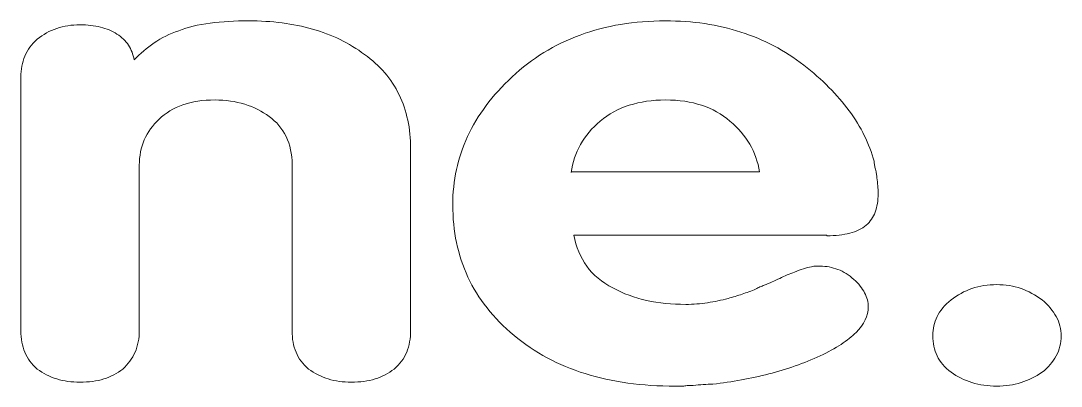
# Model space of a CAD drawing. Header units: millimetres. Extents: x -847 to 848, y -600 to 600.
# Drawn here: x 575.9 to 640.4, y -146.4 to -123.8 of the extents above; entities that cross this region are included whole.
import ezdxf

# ---------------------------------------------------------------- set-up
doc = ezdxf.new("R2010")
doc.units = ezdxf.units.MM
doc.header["$MEASUREMENT"] = 0

msp = doc.modelspace()

# ---------------------------------------------------------------- linework, layer by layer
at = {"color": 250, "lineweight": 5}
for points, knots in [([(575.8613, -142.9271), (575.8613, -142.9271), (575.8613, -127.2361), (575.8613, -127.2361), (575.8613, -127.2361), (575.8613, -126.773), (575.943, -126.3439), (576.1064, -125.9489), (576.1064, -125.9489), (576.2699, -125.5539), (576.5287, -125.2066), (576.8828, -124.9069), (576.8828, -124.9069), (577.237, -124.6073), (577.6388, -124.3825), (578.0883, -124.2327), (578.0883, -124.2327), (578.5377, -124.0829), (579.0213, -124.008), (579.5389, -124.008), (579.5389, -124.008), (580.002, -124.008), (580.4242, -124.0556), (580.8056, -124.151), (580.8056, -124.151), (581.187, -124.2463), (581.5275, -124.3893), (581.8271, -124.58), (581.8271, -124.58), (582.1268, -124.7707), (582.3652, -125.0023), (582.5422, -125.2747), (582.5422, -125.2747), (582.7193, -125.5471), (582.8351, -125.8467), (582.8895, -126.1736), (582.8895, -126.1736), (583.2709, -125.7923), (583.6864, -125.4449), (584.1358, -125.1317), (584.1358, -125.1317), (584.5853, -124.8184), (585.0961, -124.5664), (585.6682, -124.3757), (585.6682, -124.3757), (586.213, -124.1578), (586.86, -124.0011), (587.6091, -123.9058), (587.6091, -123.9058), (588.3583, -123.8105), (589.1551, -123.7628), (589.9996, -123.7628), (589.9996, -123.7628), (591.4433, -123.7628), (592.7646, -123.933), (593.9632, -124.2736), (593.9632, -124.2736), (595.1618, -124.6141), (596.2378, -125.1385), (597.1913, -125.8467), (597.1913, -125.8467), (598.1447, -126.5278), (598.8598, -127.3586), (599.3365, -128.3393), (599.3365, -128.3393), (599.8133, -129.32), (600.0516, -130.4369), (600.0516, -131.69), (600.0516, -131.69), (600.0516, -131.69), (600.0516, -142.9271), (600.0516, -142.9271), (600.0516, -142.9271), (600.0516, -143.4447), (599.9699, -143.901), (599.8065, -144.296), (599.8065, -144.296), (599.643, -144.691), (599.3842, -145.0383), (599.0301, -145.338), (599.0301, -145.338), (598.6759, -145.6104), (598.2809, -145.8147), (597.8451, -145.9509), (597.8451, -145.9509), (597.4092, -146.0871), (596.9189, -146.1552), (596.374, -146.1552), (596.374, -146.1552), (595.8565, -146.1552), (595.3797, -146.0871), (594.9439, -145.9509), (594.9439, -145.9509), (594.508, -145.8147), (594.0994, -145.6104), (593.718, -145.338), (593.718, -145.338), (593.3639, -145.0383), (593.1051, -144.691), (592.9416, -144.296), (592.9416, -144.296), (592.7782, -143.901), (592.6965, -143.4583), (592.6965, -142.968), (592.6965, -142.968), (592.6965, -142.968), (592.6965, -132.6707), (592.6965, -132.6707), (592.6965, -132.6707), (592.6965, -132.0169), (592.5739, -131.438), (592.3287, -130.9341), (592.3287, -130.9341), (592.0835, -130.4301), (591.7294, -130.0147), (591.2663, -129.6878), (591.2663, -129.6878), (590.8304, -129.3609), (590.3265, -129.1089), (589.7544, -128.9318), (589.7544, -128.9318), (589.1823, -128.7548), (588.5694, -128.6662), (587.9156, -128.6662), (587.9156, -128.6662), (587.1528, -128.6662), (586.4854, -128.7684), (585.9133, -128.9727), (585.9133, -128.9727), (585.3413, -129.177), (584.8509, -129.4699), (584.4423, -129.8512), (584.4423, -129.8512), (584.0337, -130.2326), (583.7272, -130.6617), (583.5229, -131.1384), (583.5229, -131.1384), (583.3186, -131.6151), (583.2164, -132.1395), (583.2164, -132.7116), (583.2164, -132.7116), (583.2164, -132.7116), (583.2164, -142.9271), (583.2164, -142.9271), (583.2164, -142.9271), (583.2164, -143.4447), (583.1279, -143.901), (582.9508, -144.296), (582.9508, -144.296), (582.7738, -144.691), (582.5218, -145.0383), (582.1949, -145.338), (582.1949, -145.338), (581.8408, -145.6104), (581.4458, -145.8147), (581.0099, -145.9509), (581.0099, -145.9509), (580.574, -146.0871), (580.0837, -146.1552), (579.5389, -146.1552), (579.5389, -146.1552), (579.0213, -146.1552), (578.5377, -146.0871), (578.0883, -145.9509), (578.0883, -145.9509), (577.6388, -145.8147), (577.237, -145.6104), (576.8828, -145.338), (576.8828, -145.338), (576.5287, -145.0383), (576.2699, -144.691), (576.1064, -144.296), (576.1064, -144.296), (575.943, -143.901), (575.8613, -143.4583), (575.8613, -142.968), (575.8613, -142.968), (575.8613, -142.968), (575.8613, -142.9271), (575.8613, -142.9271)], [0, 0, 0, 0, 0.0222222, 0.0222222, 0.0222222, 0.0222222, 0.0444444, 0.0444444, 0.0444444, 0.0444444, 0.0666667, 0.0666667, 0.0666667, 0.0666667, 0.0888889, 0.0888889, 0.0888889, 0.0888889, 0.1111111, 0.1111111, 0.1111111, 0.1111111, 0.1333333, 0.1333333, 0.1333333, 0.1333333, 0.1555556, 0.1555556, 0.1555556, 0.1555556, 0.1777778, 0.1777778, 0.1777778, 0.1777778, 0.2, 0.2, 0.2, 0.2, 0.2222222, 0.2222222, 0.2222222, 0.2222222, 0.2444444, 0.2444444, 0.2444444, 0.2444444, 0.2666667, 0.2666667, 0.2666667, 0.2666667, 0.2888889, 0.2888889, 0.2888889, 0.2888889, 0.3111111, 0.3111111, 0.3111111, 0.3111111, 0.3333333, 0.3333333, 0.3333333, 0.3333333, 0.3555556, 0.3555556, 0.3555556, 0.3555556, 0.3777778, 0.3777778, 0.3777778, 0.3777778, 0.4, 0.4, 0.4, 0.4, 0.4222222, 0.4222222, 0.4222222, 0.4222222, 0.4444444, 0.4444444, 0.4444444, 0.4444444, 0.4666667, 0.4666667, 0.4666667, 0.4666667, 0.4888889, 0.4888889, 0.4888889, 0.4888889, 0.5111111, 0.5111111, 0.5111111, 0.5111111, 0.5333333, 0.5333333, 0.5333333, 0.5333333, 0.5555556, 0.5555556, 0.5555556, 0.5555556, 0.5777778, 0.5777778, 0.5777778, 0.5777778, 0.6, 0.6, 0.6, 0.6, 0.6222222, 0.6222222, 0.6222222, 0.6222222, 0.6444444, 0.6444444, 0.6444444, 0.6444444, 0.6666667, 0.6666667, 0.6666667, 0.6666667, 0.6888889, 0.6888889, 0.6888889, 0.6888889, 0.7111111, 0.7111111, 0.7111111, 0.7111111, 0.7333333, 0.7333333, 0.7333333, 0.7333333, 0.7555556, 0.7555556, 0.7555556, 0.7555556, 0.7777778, 0.7777778, 0.7777778, 0.7777778, 0.8, 0.8, 0.8, 0.8, 0.8222222, 0.8222222, 0.8222222, 0.8222222, 0.8444444, 0.8444444, 0.8444444, 0.8444444, 0.8666667, 0.8666667, 0.8666667, 0.8666667, 0.8888889, 0.8888889, 0.8888889, 0.8888889, 0.9111111, 0.9111111, 0.9111111, 0.9111111, 0.9333333, 0.9333333, 0.9333333, 0.9333333, 0.9555556, 0.9555556, 0.9555556, 0.9555556, 0.9777778, 0.9777778, 0.9777778, 0.9777778, 1, 1, 1, 1]), ([(625.8765, -137.043), (625.8765, -137.043), (610.1855, -137.043), (610.1855, -137.043), (610.1855, -137.043), (610.3217, -137.7785), (610.5873, -138.4187), (610.9823, -138.9635), (610.9823, -138.9635), (611.3773, -139.5083), (611.9153, -139.9578), (612.5963, -140.3119), (612.5963, -140.3119), (613.2501, -140.6661), (613.9516, -140.9249), (614.7007, -141.0883), (614.7007, -141.0883), (615.4499, -141.2518), (616.2603, -141.3335), (617.132, -141.3335), (617.132, -141.3335), (617.5951, -141.3335), (618.0446, -141.2994), (618.4805, -141.2313), (618.4805, -141.2313), (618.9163, -141.1632), (619.3386, -141.0747), (619.7472, -140.9657), (619.7472, -140.9657), (620.0469, -140.884), (620.3397, -140.7955), (620.6257, -140.7001), (620.6257, -140.7001), (620.9118, -140.6048), (621.191, -140.5026), (621.4634, -140.3937), (621.4634, -140.3937), (621.5451, -140.3392), (621.6337, -140.2915), (621.729, -140.2506), (621.729, -140.2506), (621.8244, -140.2098), (621.9129, -140.1757), (621.9946, -140.1485), (621.9946, -140.1485), (622.3215, -140.0123), (622.6416, -139.8693), (622.9549, -139.7194), (622.9549, -139.7194), (623.2682, -139.5696), (623.5746, -139.4402), (623.8743, -139.3312), (623.8743, -139.3312), (624.065, -139.2495), (624.2488, -139.1814), (624.4259, -139.1269), (624.4259, -139.1269), (624.603, -139.0724), (624.7732, -139.0316), (624.9367, -139.0043), (624.9367, -139.0043), (625.0184, -138.9771), (625.1069, -138.9635), (625.2023, -138.9635), (625.2023, -138.9635), (625.2976, -138.9635), (625.3862, -138.9635), (625.4679, -138.9635), (625.4679, -138.9635), (625.8493, -138.9635), (626.217, -139.0316), (626.5712, -139.1678), (626.5712, -139.1678), (626.9253, -139.304), (627.2522, -139.5083), (627.5519, -139.7807), (627.5519, -139.7807), (627.8515, -140.0531), (628.0763, -140.3324), (628.2261, -140.6184), (628.2261, -140.6184), (628.3759, -140.9044), (628.4508, -141.1973), (628.4508, -141.4969), (628.4508, -141.4969), (628.4508, -142.0418), (628.1988, -142.5662), (627.6949, -143.0701), (627.6949, -143.0701), (627.1909, -143.5741), (626.4486, -144.0576), (625.4679, -144.5207), (625.4679, -144.5207), (624.46, -144.9838), (623.3976, -145.3584), (622.2807, -145.6444), (622.2807, -145.6444), (621.1638, -145.9305), (620.006, -146.1416), (618.8074, -146.2778), (618.8074, -146.2778), (618.6167, -146.2778), (618.4192, -146.2846), (618.2149, -146.2982), (618.2149, -146.2982), (618.0106, -146.3118), (617.7994, -146.3323), (617.5815, -146.3595), (617.5815, -146.3595), (617.4725, -146.3595), (617.3704, -146.3595), (617.275, -146.3595), (617.275, -146.3595), (617.1797, -146.3595), (617.0912, -146.3731), (617.0094, -146.4004), (617.0094, -146.4004), (616.9005, -146.4004), (616.8051, -146.4004), (616.7234, -146.4004), (616.7234, -146.4004), (616.6417, -146.4004), (616.56, -146.4004), (616.4782, -146.4004), (616.4782, -146.4004), (614.4079, -146.4004), (612.5419, -146.1416), (610.8801, -145.624), (610.8801, -145.624), (609.2184, -145.1064), (607.7474, -144.3164), (606.467, -143.254), (606.467, -143.254), (605.1867, -142.1916), (604.2332, -140.9862), (603.6067, -139.6377), (603.6067, -139.6377), (602.9801, -138.2893), (602.6668, -136.7978), (602.6668, -135.1633), (602.6668, -135.1633), (602.6668, -133.665), (602.9733, -132.2553), (603.5862, -130.9341), (603.5862, -130.9341), (604.1992, -129.6129), (605.1186, -128.3802), (606.3444, -127.2361), (606.3444, -127.2361), (607.5703, -126.0919), (608.98, -125.227), (610.5737, -124.6413), (610.5737, -124.6413), (612.1673, -124.0556), (613.9312, -123.7628), (615.8653, -123.7628), (615.8653, -123.7628), (617.5543, -123.7628), (619.1138, -123.9943), (620.544, -124.4574), (620.544, -124.4574), (621.9742, -124.9205), (623.275, -125.6016), (624.4463, -126.5005), (624.4463, -126.5005), (625.5905, -127.3995), (626.5303, -128.3461), (627.2658, -129.3405), (627.2658, -129.3405), (628.0013, -130.3348), (628.5189, -131.3768), (628.8186, -132.4664), (628.8186, -132.4664), (628.8186, -132.5481), (628.8254, -132.6299), (628.839, -132.7116), (628.839, -132.7116), (628.8526, -132.7933), (628.8731, -132.875), (628.9003, -132.9568), (628.9003, -132.9568), (628.9276, -133.0657), (628.948, -133.1611), (628.9616, -133.2428), (628.9616, -133.2428), (628.9752, -133.3245), (628.982, -133.4062), (628.982, -133.488), (628.982, -133.488), (629.0093, -133.6514), (629.0297, -133.8149), (629.0433, -133.9783), (629.0433, -133.9783), (629.057, -134.1418), (629.0638, -134.3052), (629.0638, -134.4687), (629.0638, -134.4687), (629.0638, -134.9045), (629.0025, -135.2859), (628.8799, -135.6128), (628.8799, -135.6128), (628.7573, -135.9397), (628.5734, -136.2121), (628.3282, -136.43), (628.3282, -136.43), (628.0558, -136.648), (627.7153, -136.8114), (627.3067, -136.9204), (627.3067, -136.9204), (626.8981, -137.0293), (626.4213, -137.0838), (625.8765, -137.0838), (625.8765, -137.0838), (625.8765, -137.0838), (625.8765, -137.043), (625.8765, -137.043)], [0, 0, 0, 0, 0.0185185, 0.0185185, 0.0185185, 0.0185185, 0.037037, 0.037037, 0.037037, 0.037037, 0.0555556, 0.0555556, 0.0555556, 0.0555556, 0.0740741, 0.0740741, 0.0740741, 0.0740741, 0.0925926, 0.0925926, 0.0925926, 0.0925926, 0.1111111, 0.1111111, 0.1111111, 0.1111111, 0.1296296, 0.1296296, 0.1296296, 0.1296296, 0.1481481, 0.1481481, 0.1481481, 0.1481481, 0.1666667, 0.1666667, 0.1666667, 0.1666667, 0.1851852, 0.1851852, 0.1851852, 0.1851852, 0.2037037, 0.2037037, 0.2037037, 0.2037037, 0.2222222, 0.2222222, 0.2222222, 0.2222222, 0.2407407, 0.2407407, 0.2407407, 0.2407407, 0.2592593, 0.2592593, 0.2592593, 0.2592593, 0.2777778, 0.2777778, 0.2777778, 0.2777778, 0.2962963, 0.2962963, 0.2962963, 0.2962963, 0.3148148, 0.3148148, 0.3148148, 0.3148148, 0.3333333, 0.3333333, 0.3333333, 0.3333333, 0.3518519, 0.3518519, 0.3518519, 0.3518519, 0.3703704, 0.3703704, 0.3703704, 0.3703704, 0.3888889, 0.3888889, 0.3888889, 0.3888889, 0.4074074, 0.4074074, 0.4074074, 0.4074074, 0.4259259, 0.4259259, 0.4259259, 0.4259259, 0.4444444, 0.4444444, 0.4444444, 0.4444444, 0.462963, 0.462963, 0.462963, 0.462963, 0.4814815, 0.4814815, 0.4814815, 0.4814815, 0.5, 0.5, 0.5, 0.5, 0.5185185, 0.5185185, 0.5185185, 0.5185185, 0.537037, 0.537037, 0.537037, 0.537037, 0.5555556, 0.5555556, 0.5555556, 0.5555556, 0.5740741, 0.5740741, 0.5740741, 0.5740741, 0.5925926, 0.5925926, 0.5925926, 0.5925926, 0.6111111, 0.6111111, 0.6111111, 0.6111111, 0.6296296, 0.6296296, 0.6296296, 0.6296296, 0.6481481, 0.6481481, 0.6481481, 0.6481481, 0.6666667, 0.6666667, 0.6666667, 0.6666667, 0.6851852, 0.6851852, 0.6851852, 0.6851852, 0.7037037, 0.7037037, 0.7037037, 0.7037037, 0.7222222, 0.7222222, 0.7222222, 0.7222222, 0.7407407, 0.7407407, 0.7407407, 0.7407407, 0.7592593, 0.7592593, 0.7592593, 0.7592593, 0.7777778, 0.7777778, 0.7777778, 0.7777778, 0.7962963, 0.7962963, 0.7962963, 0.7962963, 0.8148148, 0.8148148, 0.8148148, 0.8148148, 0.8333333, 0.8333333, 0.8333333, 0.8333333, 0.8518519, 0.8518519, 0.8518519, 0.8518519, 0.8703704, 0.8703704, 0.8703704, 0.8703704, 0.8888889, 0.8888889, 0.8888889, 0.8888889, 0.9074074, 0.9074074, 0.9074074, 0.9074074, 0.9259259, 0.9259259, 0.9259259, 0.9259259, 0.9444444, 0.9444444, 0.9444444, 0.9444444, 0.962963, 0.962963, 0.962963, 0.962963, 0.9814815, 0.9814815, 0.9814815, 0.9814815, 1, 1, 1, 1]), ([(610.022, -133.1202), (610.022, -133.1202), (621.7086, -133.1202), (621.7086, -133.1202), (621.7086, -133.1202), (621.5996, -132.4936), (621.3953, -131.9216), (621.0957, -131.404), (621.0957, -131.404), (620.796, -130.8864), (620.3874, -130.4097), (619.8698, -129.9738), (619.8698, -129.9738), (619.3522, -129.538), (618.7665, -129.2111), (618.1127, -128.9931), (618.1127, -128.9931), (617.4589, -128.7752), (616.7098, -128.6662), (615.8653, -128.6662), (615.8653, -128.6662), (615.0481, -128.6662), (614.2989, -128.7752), (613.6179, -128.9931), (613.6179, -128.9931), (612.9369, -129.2111), (612.3375, -129.538), (611.82, -129.9738), (611.82, -129.9738), (611.3024, -130.4097), (610.8937, -130.8932), (610.5941, -131.4244), (610.5941, -131.4244), (610.2944, -131.9556), (610.1037, -132.5345), (610.022, -133.1611), (610.022, -133.1611), (610.022, -133.1611), (610.022, -133.1202), (610.022, -133.1202)], [0, 0, 0, 0, 0.1, 0.1, 0.1, 0.1, 0.2, 0.2, 0.2, 0.2, 0.3, 0.3, 0.3, 0.3, 0.4, 0.4, 0.4, 0.4, 0.5, 0.5, 0.5, 0.5, 0.6, 0.6, 0.6, 0.6, 0.7, 0.7, 0.7, 0.7, 0.8, 0.8, 0.8, 0.8, 0.9, 0.9, 0.9, 0.9, 1, 1, 1, 1]), ([(632.4553, -143.254), (632.4553, -142.8454), (632.5439, -142.4572), (632.721, -142.0894), (632.721, -142.0894), (632.898, -141.7217), (633.1909, -141.3743), (633.5995, -141.0474), (633.5995, -141.0474), (633.9809, -140.7478), (634.4099, -140.5162), (634.8866, -140.3528), (634.8866, -140.3528), (635.3634, -140.1893), (635.8741, -140.1076), (636.419, -140.1076), (636.419, -140.1076), (636.9638, -140.1076), (637.4678, -140.1893), (637.9309, -140.3528), (637.9309, -140.3528), (638.394, -140.5162), (638.8298, -140.7478), (639.2385, -141.0474), (639.2385, -141.0474), (639.6198, -141.3743), (639.9127, -141.7217), (640.117, -142.0894), (640.117, -142.0894), (640.3213, -142.4572), (640.4235, -142.859), (640.4235, -143.2949), (640.4235, -143.2949), (640.4235, -143.7307), (640.3213, -144.1393), (640.117, -144.5207), (640.117, -144.5207), (639.9127, -144.9021), (639.6198, -145.2426), (639.2385, -145.5423), (639.2385, -145.5423), (638.8298, -145.8147), (638.394, -146.0258), (637.9309, -146.1756), (637.9309, -146.1756), (637.4678, -146.3255), (636.9638, -146.4004), (636.419, -146.4004), (636.419, -146.4004), (635.8741, -146.4004), (635.3634, -146.3255), (634.8866, -146.1756), (634.8866, -146.1756), (634.4099, -146.0258), (633.9809, -145.8147), (633.5995, -145.5423), (633.5995, -145.5423), (633.1909, -145.2426), (632.898, -144.9021), (632.721, -144.5207), (632.721, -144.5207), (632.5439, -144.1393), (632.4553, -143.7307), (632.4553, -143.2949), (632.4553, -143.2949), (632.4553, -143.2949), (632.4553, -143.254), (632.4553, -143.254)], [0, 0, 0, 0, 0.0588235, 0.0588235, 0.0588235, 0.0588235, 0.1176471, 0.1176471, 0.1176471, 0.1176471, 0.1764706, 0.1764706, 0.1764706, 0.1764706, 0.2352941, 0.2352941, 0.2352941, 0.2352941, 0.2941176, 0.2941176, 0.2941176, 0.2941176, 0.3529412, 0.3529412, 0.3529412, 0.3529412, 0.4117647, 0.4117647, 0.4117647, 0.4117647, 0.4705882, 0.4705882, 0.4705882, 0.4705882, 0.5294118, 0.5294118, 0.5294118, 0.5294118, 0.5882353, 0.5882353, 0.5882353, 0.5882353, 0.6470588, 0.6470588, 0.6470588, 0.6470588, 0.7058824, 0.7058824, 0.7058824, 0.7058824, 0.7647059, 0.7647059, 0.7647059, 0.7647059, 0.8235294, 0.8235294, 0.8235294, 0.8235294, 0.8823529, 0.8823529, 0.8823529, 0.8823529, 0.9411765, 0.9411765, 0.9411765, 0.9411765, 1, 1, 1, 1])]:
    msp.add_open_spline(points, degree=3, knots=knots, dxfattribs=at)

doc.saveas('drawing.dxf')
